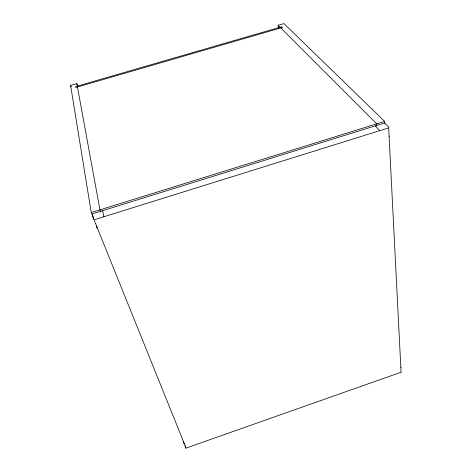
<?xml version="1.0" encoding="UTF-8"?>
<svg xmlns="http://www.w3.org/2000/svg" width="472" height="472" viewBox="0 0 472 472"><rect width="100%" height="100%" fill="white"/><g stroke="black" fill="none" stroke-linecap="round" stroke-linejoin="round"><path stroke-width="0.71" d="M375.287 125.912L379.689 130.691M401.159 367.458L400.834 367.588M389.524 136.078L389.099 136.231M389.034 127.416L384.621 122.962L92.459 213.84L93.503 219.616M185.856 448.382L185.118 445.609M184.369 443.798L183.997 443.892L183.472 441.792M97.232 227.71L96.713 227.817L96.347 225.681M93.739 218.725L91.255 212.565L384.633 121.392L384.757 123.599M91.255 212.565L70.594 85.467L76.842 83.656L77.85 86.423M278.545 28.214L278.102 25.293L283.955 23.6L384.633 121.392M278.102 25.293L376.691 123.859L376.833 126.059M103.899 216.748L102.666 210.665M100.76 211.922L99.958 209.863L76.842 83.656M70.594 85.467L71.107 86.848M401.07 372.231L186.098 448.081L94.052 219.822L388.674 127.888L401.07 372.231M282.315 27.488L75.785 87.491L75.626 86.606L281.619 26.792L282.315 27.488"/></g></svg>
